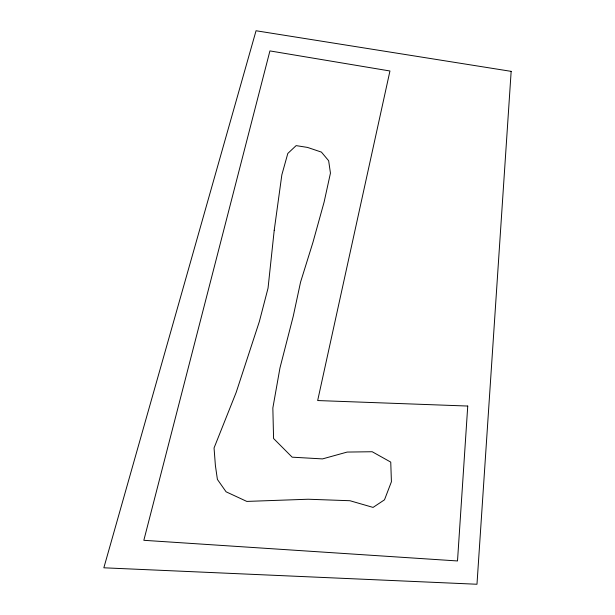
<?xml version="1.0" encoding="UTF-8"?>
<svg xmlns="http://www.w3.org/2000/svg" width="615" height="615" viewBox="0 0 615 615"><rect width="100%" height="100%" fill="white"/><g stroke="black" fill="none" stroke-linecap="round" stroke-linejoin="round"><path stroke-width="0.92" d="M467.746 406.046L457.506 560.957L143.833 540.308L269.924 50.914L389.948 70.986L317.663 400.55L467.746 406.046M511.157 71.355L476.979 584.25L103.843 567.799L256.048 30.75L511.157 71.355M274.221 230.248L268.048 288.12L259.369 321.507L236.191 392.37L214.051 447.974L215.396 465.532L217.41 479.439L226.082 491.8L246.8 501.417L308.146 499.234L349.943 500.725L373.074 507.406L384.498 499.81L391.417 481.745L390.748 462.103L372.19 451.733L347.144 452.071L322.498 458.905L292.163 457.176L273.575 438.51L272.845 408.022L279.963 367.954L293.24 316.264L300.55 282.162L312.95 242.341L324.113 202.051L330.447 173.123L328.648 160.723L321.422 152.105L307.531 147.423L296.138 145.624L287.812 153.45L281.847 174.837L274.221 230.248"/></g></svg>
